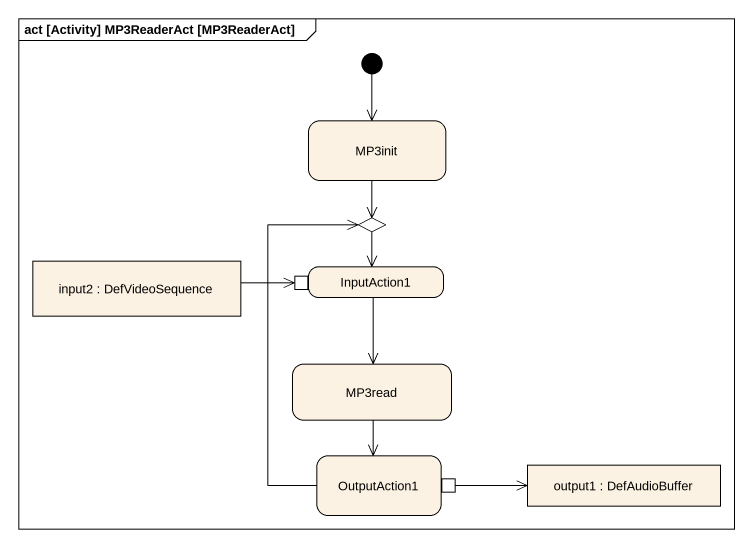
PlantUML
@startuml
mainframe act [Activity] MP3ReaderAct [MP3ReaderAct]
hide empty description
state MP3init
state choice1 <<choice>>
state "input2 : DefVideoSequence" as input2 <<object>>
state InputAction1 {
  state pin1 <<inputPin>>
}
state MP3read
state OutputAction1 {
  state pin2 <<outputPin>>
}
state "output1 : DefAudioBuffer" as output1 <<object>>
[*] --> MP3init
MP3init --> choice1
choice1 --> InputAction1
input2 -right-> pin1
InputAction1 --> MP3read
MP3read --> OutputAction1
OutputAction1 -up-> choice1
pin2 -right-> output1
@enduml
